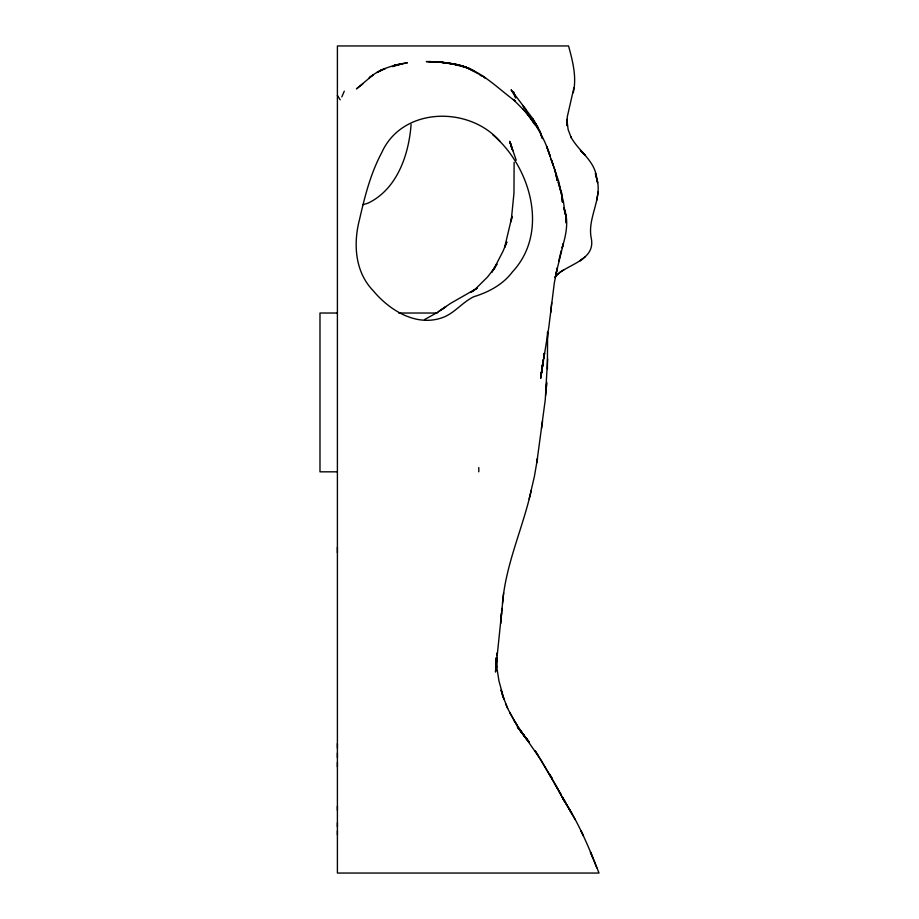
<?xml version="1.0" encoding="UTF-8"?>
<svg xmlns="http://www.w3.org/2000/svg" width="919" height="919" viewBox="0 0 919 919"><rect width="100%" height="100%" fill="white"/><g stroke="black" fill="none" stroke-linecap="round" stroke-linejoin="round"><path stroke-width="1.38" d="M337.399 834.911L337.399 830.856M337.399 826.824L337.399 822.781M337.399 810.397L337.399 806.25M337.399 766.928L337.399 762.333M337.399 757.681L337.399 752.983M337.399 748.215L337.399 743.391M337.399 552.733L337.399 547.207M547.621 358.869L545.266 399.742L536.799 462.774L537.523 458.328M547.391 368.887L547.575 332.207M495.686 667.401L496.708 658.05L495.502 672.053L503.635 592.95M496.708 655.5L496.811 653.133L496.742 655.58M496.765 657.947L495.835 667.389L496.501 657.797L496.49 667.228L496.409 657.567L496.754 667.022M411.092 124.387C408.898 154.61 397.18 189.165 368.048 203.145A300.731 300.731 0 0 1 362.672 204.765M496.329 662.633L496.582 657.924M546.702 382.155L545.679 395.411M546.346 387.852L546.656 383.257M500.798 623.45L501.533 613.088M501.154 618.51L501.981 608.401M542.922 362.419L541.957 369.897L548.804 327.267L554.318 282.903L557.316 267.934L555.214 277.756M550.665 312.747L551.71 302.535M502.486 603.255L503.038 598.097M543.646 355.871L543.922 353.447M543.221 359.501L542.221 367.968L543.152 360.374L542.715 363.924M496.18 662.737L496.742 658.027M556.937 274.884C568.964 263.833 595.788 259.87 591.239 238.159C587.103 217.757 602.726 198.826 596.833 178.527L597.58 182.72L595.409 173.312L596.626 177.895C594.915 160.423 578.212 151.015 570.607 136.46L571.25 137.804L568.126 129.545L566.839 119.355L567.08 125.823L567.264 116.92L573.87 87.925M542.566 365.119L541.027 375.515L542.497 365.647M503.003 598.349C507.162 561.038 523.221 526.576 531.343 490.149M573.272 92.796C576.879 76.989 572.698 61.205 568.551 45.95L337.399 45.95L337.399 873.05L599.016 873.05C589.619 849.099 579.682 825.251 565.909 803.401L575.156 819.553M542.658 364.544L543.255 360.053L540.648 378.433L542.084 369.047M541.544 428.426L542.578 420.913M541.383 373.516L541.773 370.885M543.784 358.663L544.599 353.321M537.408 458.96L534.376 476.559L529.149 498.948M598.223 191.841L596.615 200.56M556.328 272.449L563.427 243.443L562.06 248.015C566.012 235.356 568.987 221.456 564.255 208.613M561.233 250.68L558.706 261.214M344.28 91.165L341.822 96.909M554.605 277.366L560.291 271.944L564.094 269.646M585.231 256.711L580.188 260.801L582.864 258.687M362.821 83.905L356.457 88.867L373.114 74.921L369.208 77.759C380.018 68.845 393.803 64.801 407.439 62.756L393.711 65.686L402.786 63.595L392.436 66.627M441.832 309.496L445.749 306.843L437.858 312.069L450.586 303.362L477.283 288.118L471.102 292.219L474.778 289.669L487.564 276.964L495.238 267.05L491.722 272.231L496.949 264.04L493.606 269.451L502.946 251.404L506.851 241.938L504.657 247.372L512.009 216.321L511.125 221.651L513.962 193.22L514.123 162.295M436.789 312.77L424.44 319.651M393.952 65.456L398.559 64.468M337.158 313.023L319.984 313.023L319.984 471.826L337.158 471.826M398.674 313.023L437.306 313.023M430.988 61.642L426.278 61.596L441.579 62.297M433.377 61.745L428.909 61.596L443.624 62.538L456.823 64.629L440.373 62.193C451.987 63.193 463.831 65.203 474.078 71.062L465.784 67.225M436.812 61.86L437.846 61.952M443.624 62.538L442.269 62.412L452.493 63.813M449.529 63.262L466.818 67.673L457.386 64.64C480.361 69.741 496.903 87.696 515.18 101.079L513.261 99.47L526.311 112.658L535.099 124.8L530.022 117.023L522.658 108.545M464.302 66.582L468.449 68.42L461.039 65.628L469.127 68.477L465.255 66.834L478.121 73.727M479.258 74.485L481.545 76.001M481.924 75.473L485.542 78.149L483.543 76.668M492.722 134.714C530.642 166.684 549.528 232.139 512.503 271.806C502.98 284.603 488.655 292.162 473.676 296.768C463.004 301.949 455.387 312 444.704 316.745C417.927 327.945 390.058 311.013 373.16 290.668C354.837 271.725 353.172 243.684 359.547 219.365C364.763 196.586 370.552 173.542 381.649 152.818C402.166 106.673 469.253 105.674 500.051 141.457M526.311 112.658L524.416 110.533C535.949 123.709 544.978 139.32 550.125 156.092L546.575 146.155L558.591 181.009L561.061 191.864L558.189 181.951L563.439 201.64L565.185 214.334L563.818 207.637M542.187 138.608L540.119 131.451L532.641 118.482L511.102 89.752L515.364 96.954L513.48 91.911L515.708 98.103M522.612 105.467L525.978 109.545M529.264 742.311L522.991 734.051L540.935 759.898L561.302 795.28L555.375 784.631L557.787 788.95M517.19 726.607L523.669 735.016L517.523 726.929L520.384 730.662M523.37 734.465L520.257 730.502L529.344 742.437L526.254 738.06M523.876 735.395L518.006 727.446L524.289 736.039L519.178 728.526L521.9 732.592M524.646 736.475L526.966 739.726L521.257 731.765M516.731 724.735L514.353 720.864L519.407 728.859M538.109 755.395L535.168 750.846L551.917 778.393L549.355 773.97M337.399 95.461L340.202 99.838M565.84 803.206L562.761 798.014L571.802 813.568L568.884 808.387M509.827 712.845L516.903 725.057M532.641 118.482L537.879 127.534L535.053 122.572M552.112 778.715L549.596 774.407L555.076 783.999M514.514 721.105L507.679 708.469L502.348 694.833L501.062 690.008L503.968 699.313L498.925 680.761L496.754 666.895M562.658 797.726L565.311 802.402L562.083 796.681L565.644 802.896M561.302 795.28L558.488 790.26L564.473 801.115L562.083 796.681M505.76 703.92L507.667 708.423M592.606 857.289L590.4 851.97L594.673 862.527M594.639 862.436L596.753 867.8M516.214 160.228L509.666 141.308L511.573 147.029L510.045 142.479M553.158 164.834L551.17 159.309L555.007 170.314L557.236 180.561L555.007 170.314M510.826 144.915L512.848 150.693M540.257 132.06L541.75 136.954M511.791 148.108L512.101 149.269L510.527 143.548L511.182 145.857M510.838 144.697L512.101 149.269M547.54 332.069L547.644 337.595M478.799 467.541L478.799 471.826M380.948 70.166L377.008 72.475L385.325 68.5L380.96 70.143M453.469 63.928L452.217 63.629L456.812 64.755L453.469 63.928M585.185 155.265L580.498 150.521L585.185 155.265M583.485 835.899L580.808 830.466L583.416 835.796M561.934 197.114L561.383 192.048L562.462 202.226L561.934 197.114M566.173 220.686L565.794 214.77L566.288 223.145L566.173 220.686"/></g></svg>
